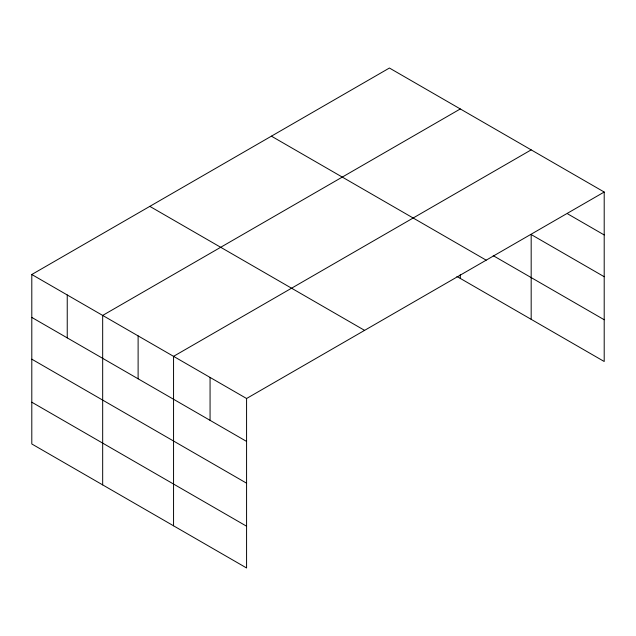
<?xml version="1.0" encoding="UTF-8"?>
<svg xmlns="http://www.w3.org/2000/svg" width="636" height="636" viewBox="0 0 636 636"><rect width="100%" height="100%" fill="white"/><g stroke="black" fill="none" stroke-linecap="round" stroke-linejoin="round"><path stroke-width="0.95" d="M456.926 276.469L604.2 361.494L604.2 192.032L389.423 68.028L31.8 274.506L31.8 443.968L246.577 567.972L246.577 398.502L31.8 274.506M460.297 108.955L102.674 315.424L102.674 484.886M531.179 149.873L173.556 356.343L173.556 525.805M246.577 398.502L604.2 192.032M567.686 213.871L604.2 234.954M604.2 276.716L531.179 234.549L531.179 319.336M493.21 255.656L604.2 319.741M271.405 136.168L486.182 260.164M149.818 206.366L364.595 330.37M31.8 317.42L246.577 441.424M31.8 359.181L246.577 483.185M31.8 402.206L246.577 526.211M460.297 274.529L460.297 278.417M210.063 377.426L210.063 420.34M138.115 335.88L138.115 378.802M67.241 294.961L67.241 337.883"/></g></svg>
